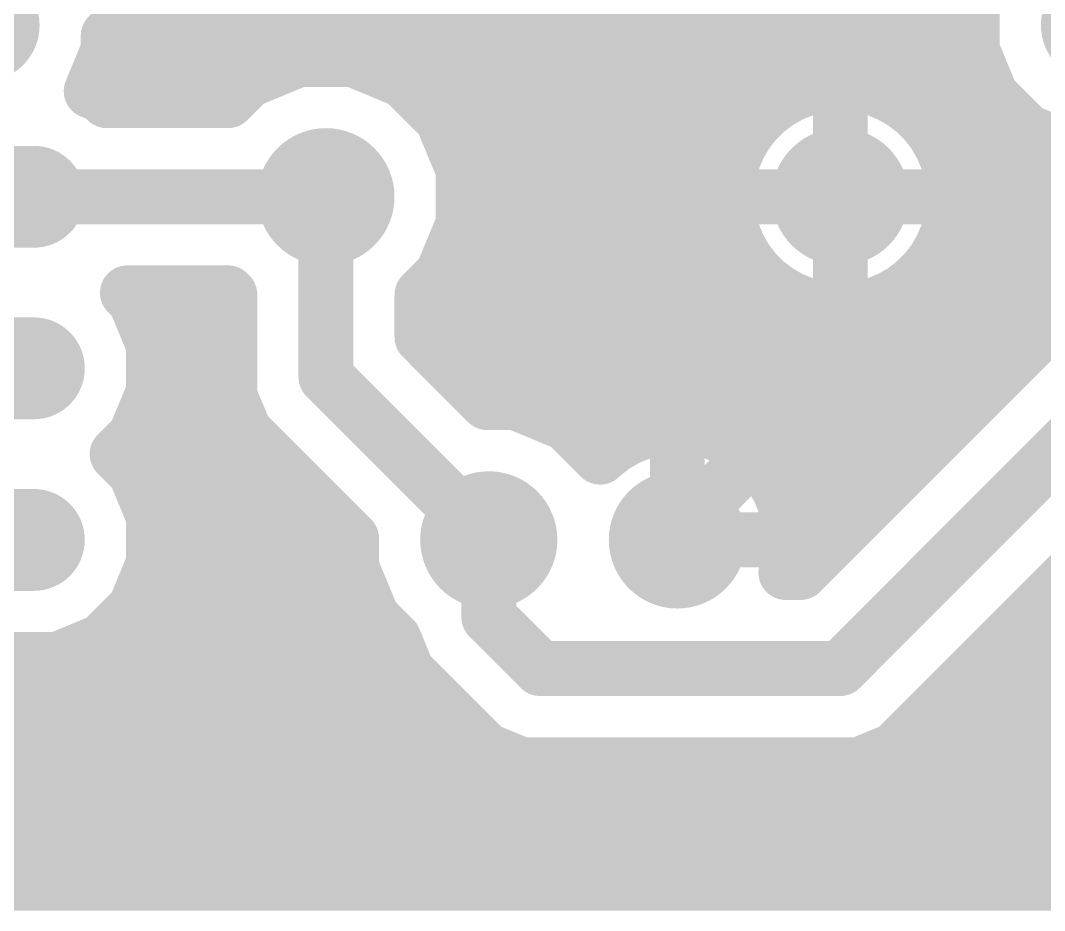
# Model space of a CAD drawing. Extents: x 5.3 to 60.7, y 2.1 to 49.9.
# Drawn here: x 36.12 to 51.29, y 2.13 to 15.31 of the extents above; entities that cross this region are included whole.
import ezdxf

# ---------------------------------------------------------------- set-up
doc = ezdxf.new("R2010")
doc.units = 0
for name, color, linetype in [('16', 174, 'CONTINUOUS'), ('17', 94, 'CONTINUOUS'), ('18', 94, 'CONTINUOUS')]:
    doc.layers.add(name, color=color, linetype=linetype)

# ---------------------------------------------------------------- blocks, each defined once
blk = doc.blocks.new('ROUNDP')
at = {"const_width": 0.5}
blk.add_lwpolyline([(0, -0.25, 1), (0, 0.25, 1), (0, -0.25)], format="xyb", dxfattribs=at)
blk = doc.blocks.new('LONGP100')
at = {"const_width": 1}
blk.add_lwpolyline([(-0.5, 0), (0.5, 0)], dxfattribs=at)
at = {"const_width": 0.5}
for points in [[(-0.5, 0.25, 1), (-0.5, -0.25)], [(0.5, -0.25, 1), (0.5, 0.25)]]:
    blk.add_lwpolyline(points, format="xyb", dxfattribs=at)
blk = doc.blocks.new('ROUNDV')
at = {"const_width": 0.5}
blk.add_lwpolyline([(0, -0.25, 1), (0, 0.25, 1), (0, -0.25)], format="xyb", dxfattribs=at)

msp = doc.modelspace()

# ---------------------------------------------------------------- linework, layer by layer
at = {"layer": '16', "const_width": 0.8128}
for points in [[(38.1, 17.78), (35.56, 15.24)], [(48.26, 17.78), (48.26, 12.7)], [(37.4142, 15.0826), (38.6892, 16.3576)], [(50.4981, 16.2903), (50.2158, 15.6088)], [(50.2158, 15.6088), (50.2158, 14.8712)], [(37.7748, 15.4432), (50.2158, 15.4432)], [(37.4142, 14.8712), (37.4142, 15.0826)], [(37.1628, 14.2642), (37.4142, 14.8712)], [(50.2158, 14.8712), (50.4981, 14.1897)], [(37.3145, 14.6304), (39.9905, 14.6304)], [(40.2358, 14.732), (39.489, 14.4226)], [(41.0442, 14.732), (40.2358, 14.732)], [(41.791, 14.4226), (41.0442, 14.732)], [(41.2895, 14.6304), (50.3155, 14.6304)], [(39.489, 14.4226), (39.1887, 14.1224)], [(42.3626, 13.851), (41.791, 14.4226)], [(47.9322, 14.3477), (47.72, 14.2908)], [(48.1501, 14.3764), (47.9322, 14.3477)], [(48.26, 14.3764), (48.1501, 14.3764)], [(48.26, 14.3764), (48.26, 12.7)], [(48.26, 12.7), (48.26, 14.3764)], [(48.3699, 14.3764), (48.26, 14.3764)], [(48.5877, 14.3477), (48.3699, 14.3764)], [(48.8, 14.2908), (48.5877, 14.3477)], [(37.3166, 14.2005), (37.1628, 14.2642)], [(37.3948, 14.1224), (37.3166, 14.2005)], [(47.517, 14.2067), (47.3266, 14.0969)], [(47.72, 14.2908), (47.517, 14.2067)], [(49.003, 14.2067), (48.8, 14.2908)], [(49.1934, 14.0969), (49.003, 14.2067)], [(50.4981, 14.1897), (51.0197, 13.6681)], [(39.1887, 14.1224), (37.3948, 14.1224)], [(47.3266, 14.0969), (47.1523, 13.9631)], [(49.3677, 13.9631), (49.1934, 14.0969)], [(47.1523, 13.9631), (46.9969, 13.8077)], [(49.5231, 13.8077), (49.3677, 13.9631)], [(42.672, 13.1042), (42.3626, 13.851)], [(42.3765, 13.8176), (47.0068, 13.8176)], [(46.9969, 13.8077), (46.8631, 13.6334)], [(48.26, 13.8176), (48.26, 13.8176)], [(49.5132, 13.8176), (50.8702, 13.8176)], [(49.6569, 13.6334), (49.5231, 13.8077)], [(46.8631, 13.6334), (46.7533, 13.443)], [(49.7667, 13.443), (49.6569, 13.6334)], [(51.0197, 13.6681), (51.7012, 13.3858)], [(46.7533, 13.443), (46.6692, 13.24)], [(54.0391, 13.5057), (47.6708, 7.1374)], [(49.8508, 13.24), (49.7667, 13.443)], [(42.672, 12.2958), (42.672, 13.1042)], [(46.6692, 13.24), (46.6123, 13.0278)], [(49.9077, 13.0278), (49.8508, 13.24)], [(42.672, 13.0048), (46.6093, 13.0048)], [(46.6123, 13.0278), (46.5836, 12.8099)], [(48.26, 13.0048), (48.26, 13.0048)], [(49.9364, 12.8099), (49.9077, 13.0278)], [(49.9107, 13.0048), (53.5382, 13.0048)], [(46.5836, 12.8099), (46.5836, 12.7)], [(49.9364, 12.7), (49.9364, 12.8099)], [(35.56, 12.7), (40.64, 12.7)], [(40.64, 12.7), (40.64, 10.033)], [(46.5836, 12.7), (48.26, 12.7)], [(48.26, 12.7), (46.5836, 12.7)], [(46.5836, 12.7), (46.5836, 12.5901)], [(48.26, 12.7), (48.26, 12.7)], [(48.26, 12.7), (48.26, 12.7)], [(48.26, 11.0236), (48.26, 12.7)], [(48.26, 12.7), (48.26, 12.7)], [(48.26, 12.7), (48.26, 11.0236)], [(49.9364, 12.7), (48.26, 12.7)], [(48.26, 12.7), (48.26, 12.7)], [(48.26, 12.7), (49.9364, 12.7)], [(48.26, 10.16), (48.26, 12.7)], [(48.26, 5.715), (55.245, 12.7)], [(49.9364, 12.5901), (49.9364, 12.7)], [(46.5836, 12.5901), (46.6123, 12.3722)], [(49.9077, 12.3722), (49.9364, 12.5901)], [(46.6123, 12.3722), (46.6692, 12.16)], [(49.8508, 12.16), (49.9077, 12.3722)], [(42.3626, 11.549), (42.672, 12.2958)], [(42.629, 12.192), (46.6606, 12.192)], [(48.26, 12.192), (48.26, 12.192)], [(49.8594, 12.192), (52.7254, 12.192)], [(46.6692, 12.16), (46.7533, 11.957)], [(49.7667, 11.957), (49.8508, 12.16)], [(46.7533, 11.957), (46.8631, 11.7666)], [(49.6569, 11.7666), (49.7667, 11.957)], [(46.8631, 11.7666), (46.9969, 11.5923)], [(49.5231, 11.5923), (49.6569, 11.7666)], [(46.9969, 11.5923), (47.1523, 11.4369)], [(49.3677, 11.4369), (49.5231, 11.5923)], [(42.0624, 11.2487), (42.3626, 11.549)], [(47.1523, 11.4369), (47.3266, 11.3031)], [(49.1934, 11.3031), (49.3677, 11.4369)], [(37.8145, 11.1626), (37.6996, 11.2776)], [(37.6996, 11.2776), (39.1887, 11.2776)], [(39.1887, 11.2776), (39.2176, 11.2487)], [(42.1929, 11.3792), (47.2275, 11.3792)], [(47.3266, 11.3031), (47.517, 11.1933)], [(48.26, 11.3792), (48.26, 11.3792)], [(49.003, 11.1933), (49.1934, 11.3031)], [(49.2925, 11.3792), (51.9126, 11.3792)], [(38.084, 10.5121), (37.8145, 11.1626)], [(39.2176, 11.2487), (39.2176, 9.7501)], [(42.0624, 10.6222), (42.0624, 11.2487)], [(47.517, 11.1933), (47.72, 11.1092)], [(48.8, 11.1092), (49.003, 11.1933)], [(47.72, 11.1092), (47.9322, 11.0523)], [(47.9322, 11.0523), (48.1501, 11.0236)], [(48.1501, 11.0236), (48.26, 11.0236)], [(48.26, 11.0236), (48.3699, 11.0236)], [(48.3699, 11.0236), (48.5877, 11.0523)], [(48.5877, 11.0523), (48.8, 11.1092)], [(38.0615, 10.5664), (39.2176, 10.5664)], [(43.0326, 9.652), (42.0624, 10.6222)], [(42.1182, 10.5664), (51.0998, 10.5664)], [(38.084, 9.8079), (38.084, 10.5121)], [(45.847, 7.747), (48.26, 10.16)], [(40.64, 10.033), (43.053, 7.62)], [(37.8145, 9.1574), (38.084, 9.8079)], [(38.0615, 9.7536), (39.2176, 9.7536)], [(39.2176, 9.7501), (39.4341, 9.2273)], [(42.931, 9.7536), (50.287, 9.7536)], [(43.4572, 9.652), (43.0326, 9.652)], [(44.204, 9.3426), (43.4572, 9.652)], [(49.0657, 4.5091), (54.2758, 9.7193)], [(44.7014, 8.8452), (44.204, 9.3426)], [(37.5472, 8.89), (37.8145, 9.1574)], [(39.4341, 9.2273), (41.021, 7.6404)], [(45.307, 9.2108), (45.104, 9.1267)], [(45.5192, 9.2677), (45.307, 9.2108)], [(45.7371, 9.2964), (45.5192, 9.2677)], [(45.847, 9.2964), (45.7371, 9.2964)], [(45.9569, 9.2964), (45.847, 9.2964)], [(45.847, 9.2964), (45.847, 7.62)], [(45.847, 7.62), (45.847, 9.2964)], [(46.1748, 9.2677), (45.9569, 9.2964)], [(46.387, 9.2108), (46.1748, 9.2677)], [(46.59, 9.1267), (46.387, 9.2108)], [(44.9136, 9.0169), (44.7393, 8.8831)], [(45.104, 9.1267), (44.9136, 9.0169)], [(46.7804, 9.0169), (46.59, 9.1267)], [(46.9547, 8.8831), (46.7804, 9.0169)], [(37.8145, 8.6226), (37.5472, 8.89)], [(37.598, 8.9408), (39.7206, 8.9408)], [(44.6059, 8.9408), (44.8145, 8.9408)], [(44.7393, 8.8831), (44.7014, 8.8452)], [(45.847, 8.9408), (45.847, 8.9408)], [(46.8795, 8.9408), (49.4742, 8.9408)], [(47.1101, 8.7277), (46.9547, 8.8831)], [(47.2439, 8.5534), (47.1101, 8.7277)], [(38.084, 7.9721), (37.8145, 8.6226)], [(47.3537, 8.363), (47.2439, 8.5534)], [(47.4378, 8.16), (47.3537, 8.363)], [(38.0194, 8.128), (40.5334, 8.128)], [(45.847, 8.128), (45.847, 8.128)], [(47.4947, 7.9478), (47.4378, 8.16)], [(47.4464, 8.128), (48.6614, 8.128)], [(38.084, 7.2679), (38.084, 7.9721)], [(47.5234, 7.7299), (47.4947, 7.9478)], [(41.021, 7.6404), (41.021, 7.2158)], [(45.847, 7.62), (45.847, 7.747)], [(47.5234, 7.62), (47.5234, 7.7299)], [(43.053, 7.62), (43.053, 6.477)], [(47.5234, 7.62), (45.847, 7.62)], [(45.847, 7.62), (45.847, 7.62)], [(45.847, 7.62), (47.5234, 7.62)], [(45.847, 7.62), (45.847, 7.62)], [(47.4947, 7.2922), (47.5234, 7.5101)], [(47.5234, 7.5101), (47.5234, 7.62)], [(37.8145, 6.6174), (38.084, 7.2679)], [(38.084, 7.3152), (41.021, 7.3152)], [(41.021, 7.2158), (41.3304, 6.469)], [(47.4532, 7.1374), (47.4947, 7.2922)], [(47.4977, 7.3152), (47.8486, 7.3152)], [(47.6708, 7.1374), (47.4532, 7.1374)], [(37.3166, 6.1195), (37.8145, 6.6174)], [(37.6996, 6.5024), (41.3165, 6.5024)], [(41.3304, 6.469), (41.6485, 6.1508)], [(43.053, 6.477), (43.815, 5.715)], [(51.059, 6.5024), (54.5619, 6.5024)], [(36.6661, 5.85), (37.3166, 6.1195)], [(41.6485, 6.1508), (41.8471, 5.6713)], [(34.4539, 5.85), (36.6661, 5.85)], [(33.1012, 5.6896), (41.8396, 5.6896)], [(41.8471, 5.6713), (42.6091, 4.9093)], [(43.815, 5.715), (48.26, 5.715)], [(50.2462, 5.6896), (55.7598, 5.6896)], [(42.6091, 4.9093), (43.0093, 4.5091)], [(32.2884, 4.8768), (42.6416, 4.8768)], [(49.4334, 4.8768), (59.4868, 4.8768)], [(43.0093, 4.5091), (43.5321, 4.2926)], [(48.5429, 4.2926), (49.0657, 4.5091)], [(43.5321, 4.2926), (48.5429, 4.2926)], [(31.4756, 4.064), (58.674, 4.064)], [(29.4698, 3.2512), (57.8612, 3.2512)], [(57.15, 2.54), (15.7174, 2.54)]]:
    msp.add_lwpolyline(points, dxfattribs=at)
at = {"layer": '16', "const_width": 0.4064}
for points in [[(37.7748, 15.6464, 1), (37.7748, 15.24)], [(50.0281, 15.6866, 1), (50.4035, 15.5311)], [(50.2158, 15.24, 1), (50.2158, 15.6464)], [(37.6174, 15.0826, 1), (37.211, 15.0826)], [(37.2705, 15.2263, 1), (37.5579, 14.9389)], [(37.6019, 14.7934, 1), (37.2265, 14.9489)], [(50.4035, 14.9489, 1), (50.0281, 14.7934)], [(37.3145, 14.8336, 1), (37.3145, 14.4272)], [(37.211, 14.8712, 1), (37.6174, 14.8712)], [(39.9905, 14.4272, 1), (39.9905, 14.8336)], [(40.2358, 14.9352, 1), (40.2358, 14.5288)], [(40.3136, 14.5443, 1), (40.158, 14.9197)], [(41.122, 14.9197, 1), (40.9664, 14.5443)], [(41.0442, 14.5288, 1), (41.0442, 14.9352)], [(41.2895, 14.8336, 1), (41.2895, 14.4272)], [(50.0126, 14.8712, 1), (50.419, 14.8712)], [(50.3155, 14.4272, 1), (50.3155, 14.8336)], [(39.4112, 14.6104, 1), (39.5667, 14.2349)], [(39.6326, 14.279, 1), (39.3453, 14.5663)], [(41.9347, 14.5663, 1), (41.6474, 14.279)], [(41.7133, 14.2349, 1), (41.8688, 14.6104)], [(47.9057, 14.5492, 1), (47.9588, 14.1463)], [(47.9848, 14.1514, 1), (47.8797, 14.544)], [(48.1501, 14.5796, 1), (48.1501, 14.1732)], [(48.4632, 14.3764, 1), (48.0568, 14.3764)], [(48.4632, 14.3764, 1), (48.0568, 14.3764)], [(48.26, 14.5796, 1), (48.26, 14.1732)], [(48.1766, 14.1749, 1), (48.1236, 14.5779)], [(48.3964, 14.5779, 1), (48.3434, 14.1749)], [(48.26, 14.1732, 1), (48.26, 14.5796)], [(48.3699, 14.1732, 1), (48.3699, 14.5796)], [(48.6403, 14.544, 1), (48.5352, 14.1514)], [(48.5612, 14.1463, 1), (48.6143, 14.5492)], [(37.2406, 14.452, 1), (37.085, 14.0765)], [(37.4603, 14.3442, 1), (37.1729, 14.0568)], [(37.2389, 14.0128, 1), (37.3944, 14.3883)], [(47.4392, 14.3945, 1), (47.5947, 14.019)], [(47.6186, 14.0308, 1), (47.4154, 14.3827)], [(47.6674, 14.4871, 1), (47.7726, 14.0946)], [(47.7977, 14.1031, 1), (47.6422, 14.4786)], [(48.8778, 14.4786, 1), (48.7223, 14.1031)], [(48.7474, 14.0946, 1), (48.8526, 14.4871)], [(49.1046, 14.3827, 1), (48.9014, 14.0308)], [(48.9253, 14.019, 1), (49.0808, 14.3945)], [(50.6418, 14.3334, 1), (50.3544, 14.046)], [(36.9751, 14.342, 1), (37.3505, 14.1865)], [(37.3948, 14.3256, 1), (37.3948, 13.9192)], [(37.2511, 13.9787, 1), (37.5384, 14.2661)], [(39.045, 14.2661, 1), (39.3324, 13.9787)], [(39.1887, 13.9192, 1), (39.1887, 14.3256)], [(47.225, 14.2728, 1), (47.4282, 13.9209)], [(47.4503, 13.9357, 1), (47.2029, 14.2581)], [(49.3171, 14.2581, 1), (49.0697, 13.9357)], [(49.0918, 13.9209, 1), (49.295, 14.2728)], [(50.3104, 14.1119, 1), (50.6858, 14.2674)], [(47.0286, 14.1243, 1), (47.276, 13.8019)], [(47.296, 13.8194, 1), (47.0086, 14.1068)], [(49.5114, 14.1068, 1), (49.224, 13.8194)], [(49.244, 13.8019, 1), (49.4914, 14.1243)], [(42.5504, 13.9288, 1), (42.1749, 13.7733)], [(42.3765, 14.0208, 1), (42.3765, 13.6144)], [(42.219, 13.7074, 1), (42.5063, 13.9947)], [(46.8532, 13.9514, 1), (47.1406, 13.664)], [(47.1581, 13.684, 1), (46.8357, 13.9314)], [(47.0068, 13.6144, 1), (47.0068, 14.0208)], [(48.26, 14.0208, 1), (48.26, 13.6144)], [(48.26, 13.6144, 1), (48.26, 14.0208)], [(49.5132, 14.0208, 1), (49.5132, 13.6144)], [(49.6843, 13.9314, 1), (49.3619, 13.684)], [(49.3794, 13.664, 1), (49.6668, 13.9514)], [(50.8702, 13.6144, 1), (50.8702, 14.0208)], [(46.7019, 13.7571, 1), (47.0243, 13.5097)], [(47.0391, 13.5318, 1), (46.6872, 13.735)], [(49.8328, 13.735, 1), (49.4809, 13.5318)], [(49.4957, 13.5097, 1), (49.8181, 13.7571)], [(51.0974, 13.8558, 1), (50.9419, 13.4804)], [(50.876, 13.5244, 1), (51.1634, 13.8118)], [(46.941, 13.3653, 1), (46.5655, 13.5208)], [(49.9545, 13.5208, 1), (49.579, 13.3653)], [(46.5773, 13.5446, 1), (46.9292, 13.3414)], [(49.5908, 13.3414, 1), (49.9427, 13.5446)], [(42.8752, 13.1042, 1), (42.4688, 13.1042)], [(46.4814, 13.3178, 1), (46.8569, 13.1623)], [(46.8654, 13.1874, 1), (46.4729, 13.2926)], [(50.0471, 13.2926, 1), (49.6546, 13.1874)], [(49.6631, 13.1623, 1), (50.0386, 13.3178)], [(42.672, 13.208, 1), (42.672, 12.8016)], [(42.4843, 13.0264, 1), (42.8597, 13.182)], [(46.8137, 13.0012, 1), (46.4108, 13.0543)], [(46.6093, 12.8016, 1), (46.6093, 13.208)], [(48.26, 13.208, 1), (48.26, 12.8016)], [(48.26, 12.8016, 1), (48.26, 13.208)], [(50.1092, 13.0543, 1), (49.7063, 13.0012)], [(49.9107, 13.208, 1), (49.9107, 12.8016)], [(46.7868, 12.8099, 1), (46.3804, 12.8099)], [(46.416, 13.0803, 1), (46.8086, 12.9752)], [(49.7114, 12.9752, 1), (50.104, 13.0803)], [(50.1396, 12.8099, 1), (49.7332, 12.8099)], [(40.8432, 12.7, 1), (40.4368, 12.7)], [(40.64, 12.4968, 1), (40.64, 12.9032)], [(46.5836, 12.9032, 1), (46.5836, 12.4968)], [(46.5836, 12.9032, 1), (46.5836, 12.4968)], [(46.7868, 12.7, 1), (46.3804, 12.7)], [(48.26, 12.9032, 1), (48.26, 12.4968)], [(48.4632, 12.7, 1), (48.0568, 12.7)], [(48.4632, 12.7, 1), (48.0568, 12.7)], [(48.26, 12.9032, 1), (48.26, 12.4968)], [(48.4632, 12.7, 1), (48.0568, 12.7)], [(48.26, 12.9032, 1), (48.26, 12.4968)], [(48.4632, 12.7, 1), (48.0568, 12.7)], [(48.26, 12.9032, 1), (48.26, 12.4968)], [(48.4632, 12.7, 1), (48.0568, 12.7)], [(48.26, 12.4968, 1), (48.26, 12.9032)], [(48.26, 12.4968, 1), (48.26, 12.9032)], [(48.26, 12.4968, 1), (48.26, 12.9032)], [(48.26, 12.4968, 1), (48.26, 12.9032)], [(50.1396, 12.7, 1), (49.7332, 12.7)], [(49.9364, 12.4968, 1), (49.9364, 12.9032)], [(49.9364, 12.4968, 1), (49.9364, 12.9032)], [(46.3821, 12.8364, 1), (46.7851, 12.7834)], [(46.7851, 12.6166, 1), (46.3821, 12.5636)], [(46.3804, 12.7, 1), (46.7868, 12.7)], [(48.0568, 12.7, 1), (48.4632, 12.7)], [(48.0568, 12.7, 1), (48.4632, 12.7)], [(48.0568, 12.7, 1), (48.4632, 12.7)], [(48.0568, 12.7, 1), (48.4632, 12.7)], [(48.0568, 12.7, 1), (48.4632, 12.7)], [(49.7332, 12.7, 1), (50.1396, 12.7)], [(49.7349, 12.7834, 1), (50.1379, 12.8364)], [(50.1379, 12.5636, 1), (49.7349, 12.6166)], [(46.3804, 12.5901, 1), (46.7868, 12.5901)], [(46.8086, 12.4248, 1), (46.416, 12.3197)], [(50.104, 12.3197, 1), (49.7114, 12.4248)], [(49.7332, 12.5901, 1), (50.1396, 12.5901)], [(42.629, 12.3952, 1), (42.629, 11.9888)], [(42.8597, 12.218, 1), (42.4843, 12.3736)], [(46.4108, 12.3457, 1), (46.8137, 12.3988)], [(46.6606, 11.9888, 1), (46.6606, 12.3952)], [(48.26, 12.3952, 1), (48.26, 11.9888)], [(48.26, 11.9888, 1), (48.26, 12.3952)], [(49.8594, 12.3952, 1), (49.8594, 11.9888)], [(49.7063, 12.3988, 1), (50.1092, 12.3457)], [(42.4688, 12.2958, 1), (42.8752, 12.2958)], [(46.8569, 12.2377, 1), (46.4814, 12.0822)], [(50.0386, 12.0822, 1), (49.6631, 12.2377)], [(46.4729, 12.1074, 1), (46.8654, 12.2126)], [(46.9292, 12.0586, 1), (46.5773, 11.8554)], [(49.9427, 11.8554, 1), (49.5908, 12.0586)], [(49.6546, 12.2126, 1), (50.0471, 12.1074)], [(46.5655, 11.8792, 1), (46.941, 12.0347)], [(47.0243, 11.8903, 1), (46.7019, 11.6429)], [(49.8181, 11.6429, 1), (49.4957, 11.8903)], [(49.579, 12.0347, 1), (49.9545, 11.8792)], [(46.6872, 11.665, 1), (47.0391, 11.8682)], [(47.1406, 11.736, 1), (46.8532, 11.4486)], [(49.6668, 11.4486, 1), (49.3794, 11.736)], [(49.4809, 11.8682, 1), (49.8328, 11.665)], [(42.5063, 11.4053, 1), (42.219, 11.6926)], [(46.8357, 11.4686, 1), (47.1581, 11.716)], [(47.276, 11.5981, 1), (47.0286, 11.2757)], [(49.4914, 11.2757, 1), (49.244, 11.5981)], [(49.3619, 11.716, 1), (49.6843, 11.4686)], [(37.8432, 11.4213, 1), (37.5559, 11.1339)], [(37.6996, 11.4808, 1), (37.6996, 11.0744)], [(39.3324, 11.4213, 1), (39.045, 11.1339)], [(39.1887, 11.0744, 1), (39.1887, 11.4808)], [(42.1929, 11.5824, 1), (42.1929, 11.176)], [(42.1749, 11.6267, 1), (42.5504, 11.4712)], [(47.0086, 11.2932, 1), (47.296, 11.5806)], [(47.4282, 11.4791, 1), (47.225, 11.1272)], [(47.2275, 11.176, 1), (47.2275, 11.5824)], [(48.26, 11.5824, 1), (48.26, 11.176)], [(48.26, 11.176, 1), (48.26, 11.5824)], [(49.2925, 11.5824, 1), (49.2925, 11.176)], [(49.295, 11.1272, 1), (49.0918, 11.4791)], [(49.224, 11.5806, 1), (49.5114, 11.2932)], [(38.0023, 11.2404, 1), (37.6268, 11.0849)], [(39.4208, 11.2487, 1), (39.0144, 11.2487)], [(39.0739, 11.105, 1), (39.3613, 11.3924)], [(42.2656, 11.2487, 1), (41.8592, 11.2487)], [(41.9187, 11.3924, 1), (42.2061, 11.105)], [(47.2029, 11.1419, 1), (47.4503, 11.4643)], [(47.5947, 11.381, 1), (47.4392, 11.0055)], [(47.4154, 11.0173, 1), (47.6186, 11.3692)], [(48.9014, 11.3692, 1), (49.1046, 11.0173)], [(49.0808, 11.0055, 1), (48.9253, 11.381)], [(49.0697, 11.4643, 1), (49.3171, 11.1419)], [(37.6708, 11.0189, 1), (37.9582, 11.3063)], [(47.7726, 11.3054, 1), (47.6674, 10.9129)], [(47.6422, 10.9214, 1), (47.7977, 11.2969)], [(47.9588, 11.2537, 1), (47.9057, 10.8508)], [(47.8797, 10.856, 1), (47.9848, 11.2486)], [(48.1501, 11.2268, 1), (48.1501, 10.8204)], [(48.26, 11.2268, 1), (48.26, 10.8204)], [(48.1236, 10.8221, 1), (48.1766, 11.2251)], [(48.3434, 11.2251, 1), (48.3964, 10.8221)], [(48.26, 10.8204, 1), (48.26, 11.2268)], [(48.3699, 10.8204, 1), (48.3699, 11.2268)], [(48.5352, 11.2486, 1), (48.6403, 10.856)], [(48.6143, 10.8508, 1), (48.5612, 11.2537)], [(48.7223, 11.2969, 1), (48.8778, 10.9214)], [(48.8526, 10.9129, 1), (48.7474, 11.3054)], [(48.0568, 11.0236, 1), (48.4632, 11.0236)], [(48.0568, 11.0236, 1), (48.4632, 11.0236)], [(38.0615, 10.7696, 1), (38.0615, 10.3632)], [(39.2176, 10.3632, 1), (39.2176, 10.7696)], [(42.2061, 10.7659, 1), (41.9187, 10.4785)], [(42.1182, 10.7696, 1), (42.1182, 10.3632)], [(51.0998, 10.3632, 1), (51.0998, 10.7696)], [(38.2872, 10.5121, 1), (37.8808, 10.5121)], [(37.8963, 10.4343, 1), (38.2717, 10.5898)], [(41.8592, 10.6222, 1), (42.2656, 10.6222)], [(48.4037, 10.0163, 1), (48.1163, 10.3037)], [(40.7837, 10.1767, 1), (40.4963, 9.8893)], [(48.0568, 10.16, 1), (48.4632, 10.16)], [(38.2717, 9.7302, 1), (37.8963, 9.8857)], [(40.4368, 10.033, 1), (40.8432, 10.033)], [(38.0615, 9.9568, 1), (38.0615, 9.5504)], [(39.4053, 9.8278, 1), (39.0299, 9.6723)], [(39.2176, 9.5504, 1), (39.2176, 9.9568)], [(42.931, 9.9568, 1), (42.931, 9.5504)], [(43.0326, 9.8552, 1), (43.0326, 9.4488)], [(43.535, 9.8397, 1), (43.3794, 9.4643)], [(43.4572, 9.4488, 1), (43.4572, 9.8552)], [(50.287, 9.5504, 1), (50.287, 9.9568)], [(37.8808, 9.8079, 1), (38.2872, 9.8079)], [(39.0144, 9.7501, 1), (39.4208, 9.7501)], [(42.8889, 9.5083, 1), (43.1763, 9.7957)], [(44.3477, 9.4863, 1), (44.0604, 9.199)], [(44.1263, 9.1549, 1), (44.2818, 9.5304)], [(37.9582, 9.0137, 1), (37.6708, 9.3011)], [(39.5778, 9.371, 1), (39.2905, 9.0836)], [(45.2544, 9.4071, 1), (45.3596, 9.0146)], [(45.3847, 9.0231, 1), (45.2292, 9.3986)], [(45.4927, 9.4692, 1), (45.5458, 9.0663)], [(45.5718, 9.0714, 1), (45.4667, 9.464)], [(45.7371, 9.4996, 1), (45.7371, 9.0932)], [(45.847, 9.4996, 1), (45.847, 9.0932)], [(46.0502, 9.2964, 1), (45.6438, 9.2964)], [(46.0502, 9.2964, 1), (45.6438, 9.2964)], [(45.7636, 9.0949, 1), (45.7106, 9.4979)], [(45.9834, 9.4979, 1), (45.9304, 9.0949)], [(45.847, 9.0932, 1), (45.847, 9.4996)], [(45.9569, 9.0932, 1), (45.9569, 9.4996)], [(46.2273, 9.464, 1), (46.1222, 9.0714)], [(46.1482, 9.0663, 1), (46.2013, 9.4692)], [(46.4648, 9.3986, 1), (46.3093, 9.0231)], [(46.3344, 9.0146, 1), (46.4396, 9.4071)], [(37.6268, 9.2351, 1), (38.0023, 9.0796)], [(39.2464, 9.1495, 1), (39.6219, 9.305)], [(45.0373, 8.8557, 1), (44.7899, 9.1781)], [(45.0262, 9.3145, 1), (45.1817, 8.939)], [(45.2056, 8.9508, 1), (45.0024, 9.3027)], [(46.6916, 9.3027, 1), (46.4884, 8.9508)], [(46.5123, 8.939, 1), (46.6678, 9.3145)], [(46.9041, 9.1781, 1), (46.6567, 8.8557)], [(37.6908, 9.0337, 1), (37.4035, 8.7463)], [(37.598, 9.144, 1), (37.598, 8.7376)], [(39.7206, 8.7376, 1), (39.7206, 9.144)], [(44.6059, 9.144, 1), (44.6059, 8.7376)], [(44.883, 8.7394, 1), (44.5956, 9.0268)], [(44.812, 9.1928, 1), (45.0152, 8.8409)], [(44.8145, 8.7376, 1), (44.8145, 9.144)], [(45.847, 9.144, 1), (45.847, 8.7376)], [(45.847, 8.7376, 1), (45.847, 9.144)], [(46.8795, 9.144, 1), (46.8795, 8.7376)], [(46.6788, 8.8409, 1), (46.882, 9.1928)], [(47.0984, 9.0268, 1), (46.811, 8.7394)], [(49.4742, 8.7376, 1), (49.4742, 9.144)], [(37.4035, 9.0337, 1), (37.6908, 8.7463)], [(44.5578, 8.9889, 1), (44.8451, 8.7016)], [(44.6156, 9.0443, 1), (44.863, 8.7219)], [(44.5578, 8.7015, 1), (44.8451, 8.9889)], [(46.831, 8.7219, 1), (47.0784, 9.0443)], [(47.2713, 8.8514, 1), (46.9489, 8.604)], [(38.0023, 8.7004, 1), (37.6268, 8.5449)], [(37.6708, 8.4789, 1), (37.9582, 8.7663)], [(46.9664, 8.584, 1), (47.2538, 8.8714)], [(47.4198, 8.655, 1), (47.0679, 8.4518)], [(47.0827, 8.4297, 1), (47.4051, 8.6771)], [(47.5415, 8.4408, 1), (47.166, 8.2853)], [(47.1778, 8.2614, 1), (47.5297, 8.4646)], [(38.0194, 8.3312, 1), (38.0194, 7.9248)], [(40.5334, 7.9248, 1), (40.5334, 8.3312)], [(45.847, 8.3312, 1), (45.847, 7.9248)], [(45.847, 7.9248, 1), (45.847, 8.3312)], [(47.6341, 8.2126, 1), (47.2416, 8.1074)], [(47.4464, 8.3312, 1), (47.4464, 7.9248)], [(48.6614, 7.9248, 1), (48.6614, 8.3312)], [(38.2872, 7.9721, 1), (37.8808, 7.9721)], [(47.2501, 8.0823, 1), (47.6256, 8.2378)], [(47.6962, 7.9743, 1), (47.2933, 7.9212)], [(37.8963, 7.8943, 1), (38.2717, 8.0498)], [(47.2984, 7.8952, 1), (47.691, 8.0003)], [(41.2242, 7.6404, 1), (40.8178, 7.6404)], [(46.0502, 7.747, 1), (45.6438, 7.747)], [(45.7033, 7.8907, 1), (45.9907, 7.6033)], [(47.7266, 7.7299, 1), (47.3202, 7.7299)], [(40.8773, 7.4967, 1), (41.1647, 7.7841)], [(43.2562, 7.62, 1), (42.8498, 7.62)], [(42.9093, 7.4763, 1), (43.1967, 7.7637)], [(45.847, 7.8232, 1), (45.847, 7.4168)], [(46.0502, 7.62, 1), (45.6438, 7.62)], [(45.847, 7.8232, 1), (45.847, 7.4168)], [(45.847, 7.8232, 1), (45.847, 7.4168)], [(45.847, 7.4168, 1), (45.847, 7.8232)], [(47.7266, 7.62, 1), (47.3202, 7.62)], [(47.3219, 7.7034, 1), (47.7249, 7.7564)], [(47.7249, 7.4836, 1), (47.3219, 7.5366)], [(47.5234, 7.4168, 1), (47.5234, 7.8232)], [(47.5234, 7.4168, 1), (47.5234, 7.8232)], [(45.6438, 7.62, 1), (46.0502, 7.62)], [(45.6438, 7.62, 1), (46.0502, 7.62)], [(45.6438, 7.62, 1), (46.0502, 7.62)], [(45.6438, 7.62, 1), (46.0502, 7.62)], [(47.3202, 7.62, 1), (47.7266, 7.62)], [(38.084, 7.5184, 1), (38.084, 7.112)], [(38.2717, 7.1902, 1), (37.8963, 7.3457)], [(41.2087, 7.2936, 1), (40.8333, 7.138)], [(41.021, 7.112, 1), (41.021, 7.5184)], [(47.4977, 7.5184, 1), (47.4977, 7.112)], [(47.691, 7.2397, 1), (47.2984, 7.3448)], [(47.3202, 7.5101, 1), (47.7266, 7.5101)], [(47.8486, 7.112, 1), (47.8486, 7.5184)], [(37.8808, 7.2679, 1), (38.2872, 7.2679)], [(47.4532, 7.3406, 1), (47.4532, 6.9342)], [(47.2933, 7.3188, 1), (47.6962, 7.2657)], [(47.5271, 7.2811, 1), (47.8145, 6.9937)], [(47.6708, 6.9342, 1), (47.6708, 7.3406)], [(40.8178, 7.2158, 1), (41.2242, 7.2158)], [(47.2569, 7.19, 1), (47.6495, 7.0848)], [(37.9582, 6.4737, 1), (37.6708, 6.7611)], [(37.6996, 6.7056, 1), (37.6996, 6.2992)], [(37.6268, 6.6951, 1), (38.0023, 6.5396)], [(41.474, 6.6126, 1), (41.1867, 6.3253)], [(41.3165, 6.2992, 1), (41.3165, 6.7056)], [(43.1967, 6.6207, 1), (42.9093, 6.3333)], [(51.059, 6.7056, 1), (51.059, 6.2992)], [(41.1426, 6.3912, 1), (41.5181, 6.5467)], [(42.8498, 6.477, 1), (43.2562, 6.477)], [(37.3944, 5.9317, 1), (37.2389, 6.3072)], [(41.8363, 6.2286, 1), (41.4608, 6.073)], [(37.1729, 6.2631, 1), (37.4603, 5.9758)], [(41.5048, 6.0071, 1), (41.7922, 6.2945)], [(36.5883, 6.0377, 1), (36.7438, 5.6623)], [(36.6661, 5.6468, 1), (36.6661, 6.0532)], [(41.9908, 5.815, 1), (41.7035, 5.5276)], [(41.8396, 5.4864, 1), (41.8396, 5.8928)], [(43.815, 5.9182, 1), (43.815, 5.5118)], [(48.26, 5.5118, 1), (48.26, 5.9182)], [(50.2462, 5.8928, 1), (50.2462, 5.4864)], [(41.6594, 5.5935, 1), (42.0349, 5.749)], [(43.6713, 5.5713, 1), (43.9587, 5.8587)], [(48.1163, 5.8587, 1), (48.4037, 5.5713)], [(42.7528, 5.053, 1), (42.4655, 4.7656)], [(42.4655, 4.7656, 1), (42.7528, 5.053)], [(42.6416, 4.6736, 1), (42.6416, 5.08)], [(49.4334, 5.08, 1), (49.4334, 4.6736)], [(43.087, 4.6969, 1), (42.9315, 4.3214)], [(42.8656, 4.3655, 1), (43.153, 4.6528)], [(48.922, 4.6528, 1), (49.2094, 4.3655)], [(49.1435, 4.3214, 1), (48.988, 4.6969)], [(43.5321, 4.4958, 1), (43.5321, 4.0894)], [(43.4543, 4.1049, 1), (43.6098, 4.4803)], [(48.4652, 4.4803, 1), (48.6207, 4.1049)], [(48.5429, 4.0894, 1), (48.5429, 4.4958)]]:
    msp.add_lwpolyline(points, format="xyb", dxfattribs=at)

# ---------------------------------------------------------------- block references
at = {"layer": '17', "rotation": 180}
for name, p, xscale, yscale in [('ROUNDP', (40.64, 12.7), 2.032, 2.032), ('ROUNDP', (48.26, 12.7), 2.032, 2.032), ('LONGP100', (35.56, 12.7), 1.508, 1.508), ('LONGP100', (35.56, 10.16), 1.508, 1.508), ('ROUNDP', (43.053, 7.62), 2.032, 2.032), ('ROUNDP', (45.847, 7.62), 2.032, 2.032), ('LONGP100', (35.56, 7.62), 1.508, 1.508)]:
    msp.add_blockref(name, p, dxfattribs=dict(at, xscale=xscale, yscale=yscale))
at = {"layer": '18', "xscale": 1.6764, "yscale": 1.6764}
for p in [(35.56, 15.24), (52.07, 15.24)]:
    msp.add_blockref('ROUNDV', p, dxfattribs=at)

doc.saveas('drawing.dxf')
